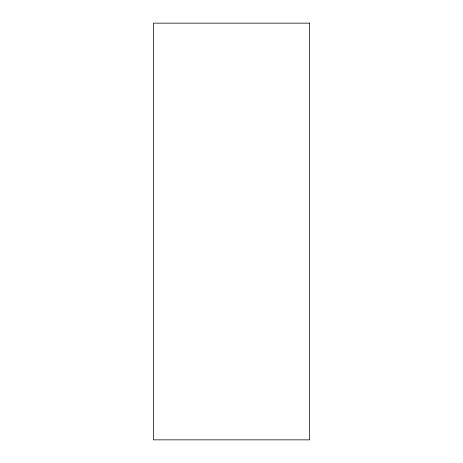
<?xml version="1.0" encoding="UTF-8"?>
<svg xmlns="http://www.w3.org/2000/svg" width="463" height="463" viewBox="0 0 463 463"><rect width="100%" height="100%" fill="white"/><g stroke="black" fill="none" stroke-linecap="round" stroke-linejoin="round"><path stroke-width="0.69" d="M309.573 23.15L153.427 23.15L153.427 439.85L309.573 439.85L309.573 23.15"/></g></svg>
